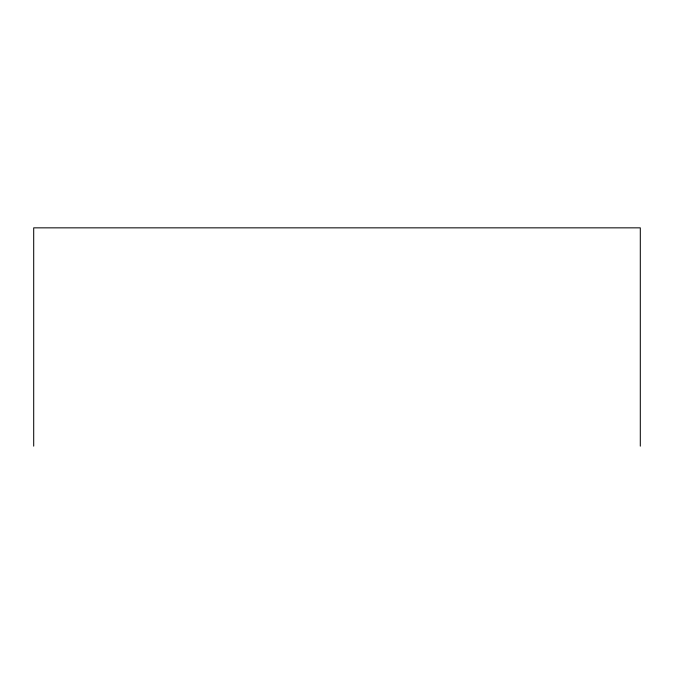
<?xml version="1.0" encoding="UTF-8"?>
<svg xmlns="http://www.w3.org/2000/svg" width="674" height="674" viewBox="0 0 674 674"><rect width="100%" height="100%" fill="white"/><g stroke="black" fill="none" stroke-linecap="round" stroke-linejoin="round"><path stroke-width="1.01" d="M640.3 446.154L640.3 227.846L33.7 227.846L33.7 446.154"/></g></svg>
